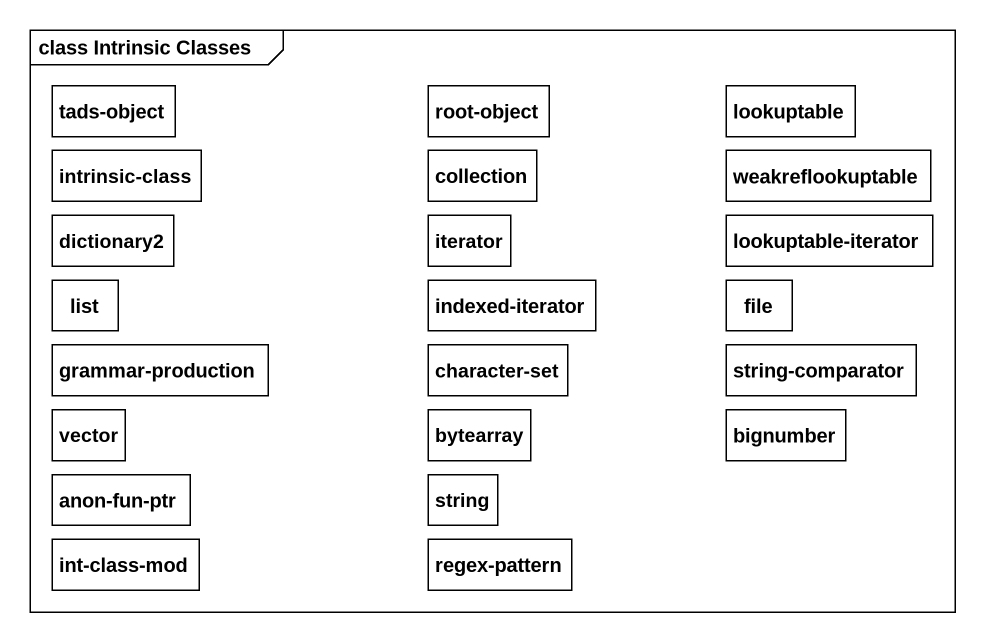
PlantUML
@startuml
mainframe class Intrinsic Classes
hide circle
hide empty members
class "tads-object" as tads_object
class "root-object" as root_object
class lookuptable
class "intrinsic-class" as intrinsic_class
class collection
class weakreflookuptable
class dictionary2
class iterator
class "lookuptable-iterator" as lookuptable_iterator
class list
class "grammar-production" as grammar_production
class "indexed-iterator" as indexed_iterator
class "character-set" as character_set
class "file" as file_
class "string-comparator" as string_comparator
class vector
class bytearray
class bignumber
class "anon-fun-ptr" as anon_fun_ptr
class string
class "int-class-mod" as int_class_mod
class "regex-pattern" as regex_pattern
@enduml
